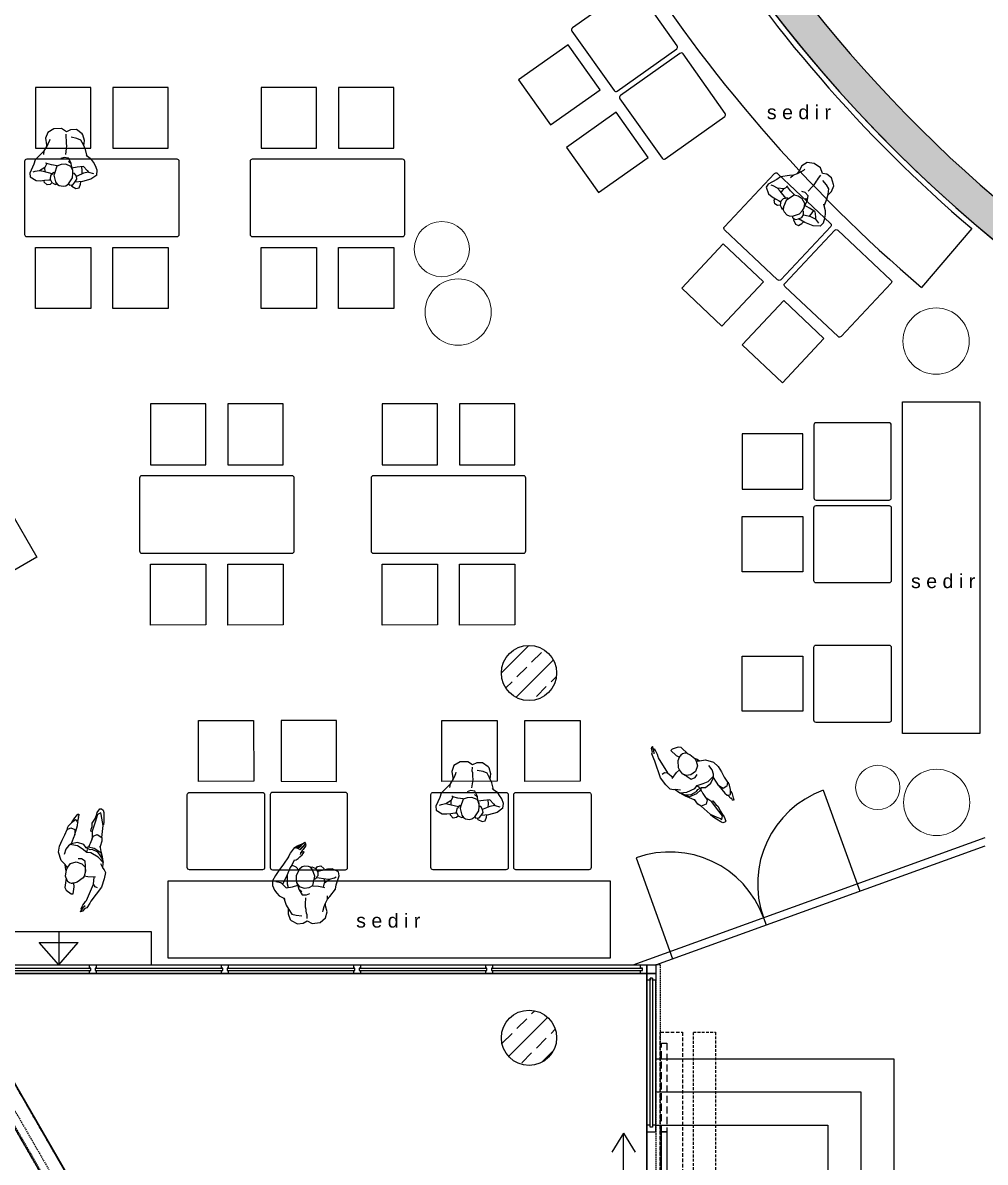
# Model space of a CAD drawing. Header units: centimetres. Extents: x -4936 to 1070, y -18359 to -13352.
# Drawn here: x -1694 to -823, y -16015 to -14984 of the extents above; entities that cross this region are included whole.
import ezdxf

# ---------------------------------------------------------------- set-up
doc = ezdxf.new("R2010")
doc.units = ezdxf.units.CM
doc.header["$MEASUREMENT"] = 0
doc.linetypes.add('DASHED', pattern=[19.05, 12.7, -6.35])
doc.linetypes.add('DASHED2', pattern=[9.525, 6.35, -3.175])
doc.layers.add('_BK_PEYZAJ_AVM', color=7, linetype='Continuous', lineweight=5, true_color=0x1d5e12)
for name, color, linetype in [('a_door_d', 1, 'DASHED2'), ('a_glazing', 150, 'Continuous'), ('a_hatch_p8', 8, 'Continuous'), ('a_p1', 1, 'Continuous'), ('a_p1_d', 1, 'DASHED2'), ('a_p2', 2, 'Continuous'), ('a_p3_d', 3, 'DASHED2'), ('a_p4', 4, 'Continuous'), ('a_p5', 5, 'Continuous'), ('a_p8', 8, 'Continuous'), ('a_p8_d', 8, 'DASHED2'), ('m_equipment', 1, 'DASHED2'), ('str_SNL_hatch', 1, 'Continuous'), ('str_SNL_wall_sheer', 5, 'Continuous'), ('TEFRIS', 12, 'Continuous')]:
    doc.layers.add(name, color=color, linetype=linetype)
doc.layers.add('yazı', color=30, linetype='Continuous', lineweight=9)
doc.styles.add('25', font='Arial.ttf', dxfattribs={"height": 25})

# ---------------------------------------------------------------- blocks, each defined once
blk = doc.blocks.new('A$C02EF1839')
for points in [[(6, 3), (6, 0), (0, 0), (0, 3), (1, 3), (1, 5), (0, 5), (0, 8), (6, 8), (6, 5)], [(6, 5), (5, 5), (5, 3), (6, 3)]]:
    blk.add_lwpolyline(points)
blk = doc.blocks.new('A$C2B115F83')
blk.add_lwpolyline([(0, 8), (0, 0), (6, 0), (6, 3), (4, 3), (4, 5), (6, 5), (6, 8)], close=True)
blk = doc.blocks.new('A$C1C56115A')
at = {"layer": 'a_door_d', "ltscale": 0.5}
blk.add_lwpolyline([(-7.5, 170), (12.5, 170), (12.5, -170), (-7.5, -170)], close=True, dxfattribs=at)
at = {"layer": 'a_door_d'}
for points in [[(-6.5, 80), (-6.5, 160), (-1.5, 160), (-1.5, 80)], [(-6.5, -80), (-6.5, -160), (-1.5, -160), (-1.5, -80)]]:
    blk.add_lwpolyline(points, close=True, dxfattribs=at)
at = {"layer": 'a_glazing'}
for points in [[(-40.8, 78.8), (-51.3, 61.5)], [(-40.8, 5.4), (-40.8, 78.8)], [(-40.8, 78.8), (-30.2, 61.5)], [(-40.8, -5.4), (-40.8, -78.8)], [(-40.8, -78.8), (-51.3, -61.5)], [(-40.8, -78.8), (-30.2, -61.5)]]:
    blk.add_lwpolyline(points, dxfattribs=at)
at = {"layer": 'a_p2'}
for points in [[(-6.5, 0), (-6.5, 80), (-1.5, 80), (-1.5, 0)], [(-6.5, 0), (-6.5, -80), (-1.5, -80), (-1.5, 0)]]:
    blk.add_lwpolyline(points, close=True, dxfattribs=at)
blk = doc.blocks.new('A$C47794B28')
at = {"layer": 'str_SNL_hatch'}
h = blk.add_hatch(dxfattribs=at)
h.set_pattern_fill('ANSI33', color=256, scale=100, style=0)
h.set_pattern_definition([(45, (-1153.641, -4045.18), (-17.67767, 17.67767), []), (45, (-1135.964, -4045.18), (-17.67767, 17.67767), [12.5, -6.25])])
edge = h.paths.add_edge_path()
edge.add_arc((0, 0), 25, 0, 360)
at = {"layer": 'str_SNL_wall_sheer'}
blk.add_circle((0, 0), 25, dxfattribs=at)
blk = doc.blocks.new('ADSAFDF')
for p, q in [((21211, -21275.7), (21215.5, -21274.9)), ((21215.5, -21274.9), (21219.5, -21274.3)), ((21222.7, -21274.6), (21216.4, -21276.6)), ((21219.5, -21274.3), (21222.2, -21274.4)), ((21233.7, -21274.4), (21222.7, -21274.6)), ((21231.7, -21278.8), (21233.7, -21274.4)), ((21233.7, -21274.4), (21237.1, -21273.8)), ((21233.7, -21274.4), (21233.7, -21274.4)), ((21237.1, -21273.8), (21242.1, -21274.7)), ((21242.6, -21274.4), (21241.7, -21275.1)), ((21244.8, -21273.7), (21242.6, -21274.4)), ((21244.3, -21279.8), (21247.3, -21273.4)), ((21250.7, -21271.4), (21244.8, -21273.7)), ((21247.3, -21273.4), (21256.1, -21270.2)), ((21249.6, -21273.9), (21247.4, -21276)), ((21251.9, -21275.1), (21248.7, -21282.2)), ((21251.9, -21271.8), (21249.6, -21273.9)), ((21256.1, -21270.2), (21250.7, -21271.4)), ((21256.1, -21270.2), (21251.9, -21271.8)), ((21256.1, -21270.2), (21251.9, -21275.1)), ((21261.2, -21269.8), (21256.1, -21270.2)), ((21256.1, -21270.2), (21256.1, -21270.2)), ((21257.3, -21272.4), (21261, -21269.8)), ((21261, -21269.8), (21262.3, -21268.4)), ((21262.3, -21268.4), (21264.7, -21266.8)), ((21264.7, -21266.8), (21270.4, -21267.2)), ((21270.1, -21275.2), (21270.7, -21282)), ((21270.4, -21267.2), (21278.3, -21268.6)), ((21278.8, -21274.4), (21276.6, -21276.2)), ((21278.3, -21268.6), (21292.1, -21276.4)), ((21279.4, -21272), (21278.8, -21274.4)), ((21208.1, -21279.5), (21208.2, -21278.1)), ((21211.9, -21281.4), (21208.1, -21279.5)), ((21208.2, -21278.1), (21209.1, -21276.5)), ((21209.1, -21276.5), (21211, -21275.7)), ((21213.2, -21277.8), (21211.6, -21278.1)), ((21211.6, -21278.1), (21213.6, -21281)), ((21214.4, -21281.8), (21211.9, -21281.4)), ((21216.4, -21276.6), (21213.2, -21277.8)), ((21213.6, -21281), (21220.8, -21282.2)), ((21218.2, -21282.7), (21214.4, -21281.8)), ((21222.1, -21284.7), (21218.2, -21282.7)), ((21220.8, -21282.2), (21229.2, -21283.9)), ((21225, -21284.4), (21222.1, -21284.7)), ((21227.4, -21284.8), (21225, -21284.4)), ((21229.3, -21285.1), (21227.4, -21284.8)), ((21229.2, -21283.9), (21233.4, -21283.2)), ((21229.5, -21283.9), (21229.3, -21285.1)), ((21233.5, -21282.2), (21231.7, -21278.8)), ((21233.4, -21283.2), (21237, -21283.1)), ((21237, -21283.1), (21233.5, -21282.2)), ((21240.2, -21283.8), (21237, -21283.1)), ((21242, -21284.6), (21240.2, -21283.8)), ((21242, -21284.6), (21243.7, -21285.1)), ((21243.7, -21285.1), (21244.3, -21279.8)), ((21243.7, -21285.1), (21244.9, -21287.2)), ((21246.1, -21283.3), (21244.9, -21287.2)), ((21247.4, -21276), (21245.7, -21281.4)), ((21245.7, -21281.4), (21246.1, -21283.3)), ((21248.7, -21282.2), (21248.9, -21285.9)), ((21261.1, -21285.6), (21256.9, -21286.3)), ((21259.6, -21289), (21262.4, -21285.6)), ((21265.9, -21284.8), (21261.1, -21285.6)), ((21262.4, -21285.6), (21265.9, -21284.8)), ((21265.9, -21284.8), (21270.4, -21285.6)), ((21276.6, -21276.2), (21270.1, -21276.5)), ((21270.7, -21282), (21270.4, -21285.6)), ((21270.4, -21285.6), (21272.2, -21286.3)), ((21270.4, -21285.6), (21272.2, -21286.3)), ((21292, -21280.4), (21276.6, -21276.2)), ((21293.1, -21281.2), (21292, -21280.4)), ((21292.1, -21276.4), (21294.1, -21277.1)), ((21294.9, -21282.3), (21293.1, -21281.2)), ((21294.1, -21277.1), (21298.6, -21279.4)), ((21296.8, -21283.2), (21294.9, -21282.3)), ((21298.5, -21283.7), (21296.8, -21283.2)), ((21297, -21280.9), (21299.5, -21283)), ((21300, -21284.3), (21298.5, -21283.7)), ((21298.6, -21279.4), (21299.3, -21280.9)), ((21301, -21283.4), (21298.9, -21282.7)), ((21299.3, -21280.9), (21302, -21282.6)), ((21299.5, -21283), (21300.9, -21283.8)), ((21300.9, -21283.8), (21300, -21284.3)), ((21302.6, -21284.8), (21301, -21283.4)), ((21302, -21282.6), (21303, -21284.4)), ((21303, -21284.4), (21302.6, -21284.8)), ((21242.3, -21289.6), (21241.2, -21295.6)), ((21241.2, -21295.6), (21243, -21301.1)), ((21244.9, -21287.2), (21242.3, -21289.6)), ((21244.1, -21295), (21243.9, -21300.2)), ((21246.3, -21290.7), (21244.1, -21295)), ((21248.9, -21285.9), (21246.2, -21285.8)), ((21248.9, -21285.9), (21246.3, -21290.7)), ((21256.9, -21286.3), (21255.3, -21290)), ((21255.3, -21290), (21255.7, -21293.1)), ((21258.6, -21294.3), (21259.6, -21289)), ((21260.7, -21299.2), (21258.6, -21294.3)), ((21272.2, -21286.3), (21276.9, -21291.1)), ((21276.9, -21291.1), (21278.2, -21294)), ((21281.3, -21293.2), (21278.2, -21294)), ((21278.2, -21294), (21278.2, -21295)), ((21278.3, -21296.2), (21278.2, -21295)), ((21287.8, -21293.1), (21281.3, -21293.2)), ((21285.2, -21299.8), (21287.8, -21295)), ((21287.8, -21295), (21287.8, -21293.1)), ((21215.7, -21297.9), (21216.4, -21297.7)), ((21215.8, -21298.6), (21215.7, -21297.9)), ((21217.4, -21299.6), (21215.8, -21298.6)), ((21216.4, -21297.7), (21218.3, -21298.1)), ((21219.3, -21300.9), (21217.4, -21299.6)), ((21218.3, -21298.1), (21218.7, -21297.6)), ((21218.7, -21297.6), (21222.1, -21298)), ((21220.4, -21301.5), (21219.3, -21300.9)), ((21223.3, -21302.8), (21220.4, -21301.5)), ((21221.9, -21298.8), (21221.2, -21300)), ((21221.2, -21300), (21224.3, -21303.3)), ((21223, -21297.6), (21221.9, -21298.8)), ((21222.1, -21298), (21223, -21297.6)), ((21225.8, -21297.5), (21223, -21297.6)), ((21224.3, -21303.3), (21227.6, -21305.8)), ((21234.4, -21298.8), (21225.8, -21297.5)), ((21227.6, -21305.8), (21229.7, -21306.6)), ((21228.9, -21303.4), (21229.7, -21299.6)), ((21230.7, -21306.5), (21228.9, -21303.4)), ((21229.7, -21299.6), (21234.4, -21298.8)), ((21234.4, -21298.8), (21238.1, -21299.8)), ((21238.1, -21299.8), (21243, -21301.1)), ((21243, -21301.1), (21245.1, -21303.3)), ((21243.9, -21300.2), (21243.7, -21301.5)), ((21245.1, -21303.3), (21248.5, -21305.2)), ((21248.5, -21305.2), (21253.4, -21306.1)), ((21262.4, -21303.8), (21259.2, -21308)), ((21264.5, -21301.3), (21260.7, -21299.2)), ((21265, -21301.5), (21262.4, -21303.8)), ((21265, -21303.4), (21262.4, -21303.8)), ((21267, -21302.2), (21264.5, -21301.3)), ((21267.8, -21302.2), (21265, -21303.4)), ((21272.7, -21302.1), (21267, -21302.2)), ((21274.5, -21301.4), (21272.7, -21302.1)), ((21274.5, -21301.4), (21275.4, -21301.1)), ((21274.5, -21301.4), (21282.9, -21301.4)), ((21275.4, -21301.1), (21276.9, -21299.7)), ((21276.9, -21299.7), (21278, -21297.9)), ((21278, -21297.9), (21278.3, -21296.2)), ((21282.9, -21301.4), (21285.2, -21299.8)), ((21229.7, -21306.6), (21230.7, -21306.5)), ((21235.9, -21307.9), (21230.7, -21306.5)), ((21241, -21309.7), (21235.9, -21307.9)), ((21246.5, -21311.4), (21241, -21309.7)), ((21252.1, -21311.3), (21246.5, -21311.4)), ((21259.2, -21308), (21252.1, -21311.3))]:
    blk.add_line(p, q)
blk = doc.blocks.new('insanplanoturan2')
for p, q in [((-4.3, 28), (-8.1, 30.2)), ((-1.5, 25.7), (-5.3, 20.4)), ((-3.6, 26.9), (-4.3, 28)), ((1.1, 27.4), (-1.5, 25.7)), ((3.3, 27.8), (1.1, 27.4)), ((7, 27.1), (3.3, 27.8)), ((8.6, 26), (7, 27.1)), ((10.1, 23.6), (8.6, 26)), ((10.2, 25.9), (9.3, 25.7)), ((9.3, 25.7), (9.6, 24.5)), ((11.4, 17.6), (10.1, 23.6)), ((11.6, 25.2), (10.2, 25.9)), ((13.4, 24.1), (11.6, 25.2)), ((13.2, 24.2), (15, 25.8)), ((15, 20.9), (13.4, 24.1)), ((14.5, 17.8), (15, 20.9)), ((16.3, 21.5), (14.7, 21.5)), ((15, 25.8), (17.9, 26.1)), ((15, 20.9), (15, 20.9)), ((20.1, 21.8), (16.3, 21.5)), ((17.9, 26.1), (20.4, 23.5)), ((23.7, 22.2), (20.1, 21.8)), ((20.4, 23.5), (20.2, 21.8)), ((27.8, 21.9), (23.7, 22.2)), ((33.1, 18.4), (27.8, 21.9)), ((-27.3, 18.7), (-27.9, 14.4)), ((-27.9, 14.4), (-26.5, 10.2)), ((-27.3, 18.7), (-27.3, 18.7)), ((-20, 15.9), (-24.5, 17.3)), ((-18.8, 14.3), (-20, 15.9)), ((-15.7, 10.7), (-18.8, 14.3)), ((-15.7, 10.7), (-9.9, 11)), ((-14, 17.3), (-14.4, 14.2)), ((-14.4, 14.2), (-14.1, 10.9)), ((-9.9, 11), (-5.1, 11.6)), ((-5.3, 20.4), (-5.8, 16.4)), ((-5.8, 16.4), (-5.8, 13.5)), ((-5.8, 14.5), (-5.5, 12.7)), ((-5.8, 13.5), (-4.1, 10.1)), ((-5.5, 12.7), (-4.9, 10.3)), ((8.4, 9.4), (11, 16.1)), ((11.4, 15), (10.6, 15.2)), ((11, 16.1), (11.4, 17.6)), ((11.4, 15), (12.6, 15.8)), ((12.6, 15.8), (13, 16.7)), ((12.9, 16.1), (20.7, 13.9)), ((13, 16.7), (14.5, 17.8)), ((19.3, 14.3), (19.3, 10.2)), ((19.3, 10.2), (24.2, 13.1)), ((20.7, 13.9), (24.2, 13.1)), ((24.2, 13.1), (28.6, 13.7)), ((28.6, 13.7), (30.4, 14.2)), ((29.4, 7), (33.3, 14.9)), ((33.3, 14.9), (33.1, 18.4)), ((-26.5, 10.2), (-24.7, 7)), ((-24.7, 7), (-23.1, 4.5)), ((-23.1, 4.5), (-19.4, 1.7)), ((-19.4, 1.7), (-18.3, 0.6)), ((-19.3, 1.6), (-18, -4.7)), ((-4.9, 10.3), (-4.5, 7.8)), ((-4.5, 7.8), (-2.1, 5.5)), ((-4.5, 7.8), (-4.5, 7.3)), ((-4.5, 7.3), (-2.4, 2.5)), ((-4.1, 10.1), (0.4, 8)), ((-2.4, 2.5), (1.6, 1.8)), ((0.4, 8), (4.7, 8.1)), ((1.6, 1.8), (4.6, 2.7)), ((4.7, 8.1), (8.4, 9.4)), ((8.3, 9.1), (13.3, 8.1)), ((13.3, 8.1), (17.6, 6.8)), ((17.6, 6.8), (19.3, 10.2)), ((17.6, 6.8), (18.6, 6.3)), ((22, -2.6), (28, 3.2)), ((28, 3.2), (29.4, 7)), ((-18, -4.7), (-16.2, -9.1)), ((-16.6, -8.2), (-17.3, -12.8)), ((-16.2, -9.1), (-14, -13.4)), ((-0.8, -6.1), (-1.2, -8.6)), ((-1.2, -8.6), (-1, -10.8)), ((0.1, -0.8), (-0.8, -6.1)), ((16.8, -8.8), (15.6, -11.1)), ((19.5, -4.9), (16.8, -8.8)), ((17.2, -10.3), (17.5, -7.8)), ((20, -1.6), (19.5, -4.9)), ((19.5, -4.9), (22, -2.6)), ((-17.3, -12.8), (-16.1, -18.2)), ((-16.1, -18.2), (-15.3, -19.1)), ((-15.3, -19.1), (-10.3, -23)), ((-14, -13.4), (-10.4, -15.1)), ((-10.4, -15.1), (-5.2, -16.3)), ((-1, -10.8), (-1, -12.7)), ((-1, -12.7), (-1, -14.1)), ((-1, -14.1), (-0.7, -15.8)), ((-0.7, -15.8), (-1, -19.2)), ((14.2, -14.2), (13.8, -15.3)), ((15.6, -11.1), (14.2, -14.2)), ((15.7, -21.3), (17.9, -16.1)), ((17.9, -16.1), (17.2, -10.3)), ((-10.3, -23), (-5, -23.1)), ((-5, -23.1), (-1.2, -21.4)), ((-1.2, -21.4), (3.1, -24.4)), ((3.1, -24.4), (10.1, -24.5)), ((10.1, -24.5), (15.7, -21.3))]:
    blk.add_line(p, q)
for points in [[(-27.3, 18.7), (-21.8, 22.3), (-14.1, 24.1), (-7.3, 24.6)], [(-8.1, 30.2), (-10.9, 29.7), (-12.2, 26.3), (-12.6, 24.2)], [(-1.5, 25.7), (-2.5, 27), (-5.4, 26.7), (-7.3, 24.6), (-9.2, 21.9), (-8.9, 19.2), (-7.3, 16.5), (-5.8, 16.4)], [(-20, 15.9), (-15.5, 16.7), (-9.5, 19.1), (-8.9, 19.2)]]:
    blk.add_lwpolyline(points)
blk = doc.blocks.new('xccxc')
at = {"rotation": 180}
blk.add_blockref('insanplanoturan2', (220488.9, -31825.1), dxfattribs=at)
blk = doc.blocks.new('dada')
for p, q in [((219973.4, -31806.9), (219967.8, -31810.1)), ((219980.5, -31807), (219973.4, -31806.9)), ((219984.7, -31810), (219980.5, -31807)), ((219988.6, -31808.2), (219984.7, -31810)), ((219993.9, -31808.4), (219988.6, -31808.2)), ((219998.9, -31812.3), (219993.9, -31808.4)), ((219967.8, -31810.1), (219965.6, -31815.3)), ((219965.6, -31815.3), (219966.3, -31821)), ((219966.7, -31822.6), (219967.9, -31820.3)), ((219967.9, -31820.3), (219969.4, -31817.1)), ((219969.4, -31817.1), (219969.8, -31816.1)), ((219984.3, -31815.6), (219984.6, -31812.1)), ((219984.6, -31817.3), (219984.3, -31815.6)), ((219984.6, -31818.7), (219984.6, -31817.3)), ((219984.6, -31820.5), (219984.6, -31818.7)), ((219994, -31816.3), (219988.8, -31815.1)), ((219997.6, -31817.9), (219994, -31816.3)), ((219999.7, -31822.2), (219997.6, -31817.9)), ((219999.7, -31813.2), (219998.9, -31812.3)), ((220000.9, -31818.5), (219999.7, -31813.2)), ((220000.2, -31823.1), (220000.9, -31818.5)), ((219961.5, -31828.8), (219955.5, -31834.6)), ((219964.1, -31826.5), (219961.5, -31828.8)), ((219963.6, -31829.8), (219964.1, -31826.5)), ((219964.1, -31826.5), (219966.7, -31822.6)), ((219966.3, -31821), (219966.1, -31823.5)), ((219983.4, -31830.6), (219984.4, -31825.3)), ((219984.4, -31825.3), (219984.7, -31822.8)), ((219984.7, -31822.8), (219984.6, -31820.5)), ((220001.6, -31826.6), (219999.7, -31822.2)), ((220002.8, -31833), (220001.6, -31826.6)), ((219954.2, -31838.4), (219950.3, -31846.2)), ((219955.5, -31834.6), (219954.2, -31838.4)), ((219965.9, -31838.1), (219964.3, -31841.6)), ((219965.9, -31838.1), (219965, -31837.7)), ((219970.3, -31839.5), (219965.9, -31838.1)), ((219975.3, -31840.4), (219970.3, -31839.5)), ((219975.1, -31840.7), (219972.6, -31847.5)), ((219978.8, -31839.4), (219975.1, -31840.7)), ((219983.2, -31839.4), (219978.8, -31839.4)), ((219982, -31833.1), (219978.9, -31834)), ((219985.9, -31833.9), (219982, -31833.1)), ((219987.6, -31841.5), (219983.2, -31839.4)), ((219988.1, -31839.2), (219985.7, -31836.9)), ((219988, -31838.6), (219985.9, -31833.9)), ((219988.1, -31839.2), (219988, -31838.6)), ((219988.5, -31841.6), (219988.1, -31839.2)), ((220002.9, -31833.1), (220001.9, -31831.9)), ((220006.7, -31835.8), (220002.9, -31833.1)), ((220008.3, -31838.4), (220006.7, -31835.8)), ((220010.1, -31841.6), (220008.3, -31838.4)), ((219950.3, -31846.2), (219950.4, -31849.8)), ((219950.4, -31849.8), (219955.8, -31853.3)), ((219954.9, -31845.1), (219953.1, -31845.6)), ((219959.4, -31844.5), (219954.9, -31845.1)), ((219964.3, -31841.6), (219959.4, -31844.5)), ((219962.8, -31845.2), (219959.4, -31844.5)), ((219970.6, -31847.5), (219962.8, -31845.2)), ((219964.2, -31845.6), (219964.3, -31841.6)), ((219969.1, -31849.2), (219968.6, -31852.2)), ((219970.6, -31848), (219969.1, -31849.2)), ((219971, -31847.2), (219970.6, -31848)), ((219972.2, -31846.3), (219971, -31847.2)), ((219972.2, -31846.3), (219972.9, -31846.5)), ((219972.6, -31847.5), (219972.2, -31849)), ((219972.2, -31849), (219973.4, -31855)), ((219989.4, -31844.9), (219987.6, -31841.5)), ((219989.1, -31844.1), (219988.5, -31841.6)), ((219993.5, -31842.3), (219988.6, -31843)), ((219988.9, -31851.8), (219989.4, -31847.8)), ((219989.4, -31845.9), (219989.1, -31844.1)), ((219989.4, -31847.8), (219989.4, -31844.9)), ((219999.3, -31842.1), (219993.5, -31842.3)), ((219997, -31853.7), (219997.9, -31845.6)), ((219997, -31853.7), (220000, -31849)), ((219997.9, -31845.6), (219997.6, -31842.2)), ((219999.3, -31842.1), (220002.3, -31845.7)), ((220000, -31849), (220002.3, -31845.7)), ((220002.3, -31845.7), (220003.5, -31847.3)), ((220003.5, -31847.3), (220008, -31848.7)), ((220007.4, -31854.5), (220010.8, -31850.1)), ((220011.5, -31845.8), (220010.1, -31841.6)), ((220010.8, -31850.1), (220011.5, -31845.8)), ((220010.8, -31850.1), (220010.8, -31850.1)), ((219955.8, -31853.3), (219959.9, -31853.5)), ((219959.9, -31853.5), (219963.5, -31853.2)), ((219963.2, -31854.8), (219963.4, -31853.2)), ((219965.6, -31857.5), (219963.2, -31854.8)), ((219963.5, -31853.2), (219967.3, -31852.8)), ((219968.5, -31857.1), (219965.6, -31857.5)), ((219967.3, -31852.8), (219968.8, -31852.9)), ((219970.3, -31855.5), (219968.5, -31857.1)), ((219968.6, -31852.2), (219970.2, -31855.4)), ((219968.6, -31852.2), (219968.6, -31852.2)), ((219970.2, -31855.4), (219972, -31856.6)), ((219972, -31856.6), (219973.4, -31857.2)), ((219973.4, -31855), (219974.9, -31857.4)), ((219973.4, -31857.2), (219974.3, -31857.1)), ((219974.3, -31857.1), (219974, -31855.9)), ((219974.9, -31857.4), (219976.6, -31858.5)), ((219976.6, -31858.5), (219980.3, -31859.2)), ((219980.3, -31859.2), (219982.4, -31858.8)), ((219982.4, -31858.8), (219985.1, -31857.1)), ((219985.1, -31857.1), (219988.9, -31851.8)), ((219985.8, -31856.2), (219987.9, -31859.4)), ((219987.9, -31859.4), (219991.6, -31861.6)), ((219991.6, -31861.6), (219993.2, -31859.7)), ((219993.2, -31859.7), (219997, -31853.7)), ((219998.7, -31863.7), (220003.7, -31858.5)), ((220003.7, -31858.5), (220007.4, -31854.5)), ((219980.1, -31870.4), (219978.8, -31871.8)), ((219978.8, -31871.8), (219978.9, -31872.1)), ((219979.2, -31872.2), (219981.2, -31871.8)), ((219981, -31869.8), (219980.1, -31870.4)), ((219983.2, -31868.1), (219981, -31869.8)), ((219981.2, -31871.8), (219982.2, -31871.3)), ((219981.5, -31872.2), (219982.2, -31871.3)), ((219982.2, -31871.3), (219982.7, -31870.2)), ((219984.9, -31866.8), (219983.2, -31868.1)), ((219986.8, -31865.9), (219984.9, -31866.8)), ((219988.6, -31865.9), (219986.8, -31865.9)), ((219988.6, -31865.9), (219991.6, -31861.6)), ((219993.3, -31869.5), (219991.2, -31872.7)), ((219993.3, -31869.5), (219998.7, -31863.7)), ((219976.3, -31878.1), (219976.7, -31876.9)), ((219976.4, -31878.4), (219976.3, -31878.1)), ((219976.8, -31878.5), (219976.4, -31878.4)), ((219976.5, -31879.8), (219978.1, -31877.9)), ((219976.6, -31880.4), (219976.5, -31879.8)), ((219976.9, -31880.6), (219976.6, -31880.4)), ((219976.7, -31876.9), (219977.5, -31876.1)), ((219977.9, -31877.8), (219976.8, -31878.5)), ((219979.2, -31879.3), (219976.9, -31880.6)), ((219977.5, -31876.1), (219978.5, -31875)), ((219978.7, -31877), (219977.9, -31877.8)), ((219978.1, -31877.9), (219979, -31877.2)), ((219978.5, -31875), (219979.2, -31874.4)), ((219980.1, -31875.8), (219978.7, -31877)), ((219978.9, -31872.1), (219979.2, -31872.2)), ((219979, -31877.2), (219980.3, -31876.2)), ((219979.2, -31874.4), (219980.3, -31873.4)), ((219981, -31877.7), (219979.2, -31879.3)), ((219981.2, -31878.6), (219979.2, -31879.3)), ((219979.4, -31879.5), (219979.2, -31879.3)), ((219981, -31879.2), (219979.4, -31879.5)), ((219982.1, -31874.4), (219980.1, -31875.8)), ((219980.3, -31873.4), (219981.5, -31872.2)), ((219980.3, -31876.2), (219981.3, -31875.3)), ((219982.2, -31876.8), (219981, -31877.7)), ((219984.3, -31878.3), (219981, -31879.2)), ((219983.5, -31877.4), (219981.2, -31878.6)), ((219981.3, -31875.3), (219982.2, -31874.6)), ((219982.2, -31874.6), (219982.1, -31874.4)), ((219982.2, -31874.6), (219983.9, -31875.9)), ((219982.2, -31876.8), (219983.9, -31875.9)), ((219985.2, -31876.8), (219983.5, -31877.4)), ((219983.9, -31875.9), (219986.7, -31877.1)), ((219986.7, -31877.1), (219984.3, -31878.3)), ((219986, -31876.8), (219985.2, -31876.8)), ((219987.9, -31875.9), (219986.7, -31877.1)), ((219991.2, -31872.7), (219987.9, -31875.9))]:
    blk.add_line(p, q)
blk = doc.blocks.new('sadffads')
at = {"layer": 'TEFRIS'}
for p, q in [((-1632.5, -15109.2), (-1632.5, -15175.2)), ((-1564.5, -15107.2), (-1630.5, -15107.2)), ((-1494.5, -15107.2), (-1572.3, -15107.2)), ((-1492.5, -15175.2), (-1492.5, -15109.2)), ((-1630.5, -15177.2), (-1494.5, -15177.2)), ((-1630.5, -15177.2), (-1564.5, -15177.2))]:
    blk.add_line(p, q, dxfattribs=at)
for centre, start, end in [((-1630.5, -15109.2), 90, 180), ((-1494.5, -15109.2), 360, 90), ((-1630.5, -15175.2), 180, 270), ((-1494.5, -15175.2), 270, 360)]:
    blk.add_arc(centre, 2, start, end, dxfattribs=at)

msp = doc.modelspace()

# ---------------------------------------------------------------- hatches: boundary and pattern name
at = {"ltscale": 0.5}
h = msp.add_hatch(dxfattribs=at)
h.set_pattern_fill('ANSI31', color=251, scale=30)
h.paths.add_polyline_path([(-2516.84, -14316.52), (-2256.88, -14312.03), (-2257.24, -14291.04), (-2550.17, -14296.1), (-2558.48, -13815.92, -0.1308454), (-1280.99, -14177.08, -0.4909207), (-1280.92, -14177.05, -0.0066841), (-1280.06, -14142.81, 0.1322384), (-2589, -13785.63), (-2568.3, -14981.86), (-2121.16, -15240.02), (-2106.16, -15214.04), (-2250.03, -15130.97), (-2182.5, -15014), (-2009.29, -15114), (-2009.28, -15113.98), (-1998.29, -15094.94), (-2189.68, -14984.44), (-2260.21, -14985.66), (-2505.17, -14989.89, -0.0000105), (-2509.24, -14755.46), (-2249.28, -14750.97), (-2249.65, -14729.97), (-2509.61, -14734.46, -0.0000188)])
at = {"layer": 'str_SNL_hatch'}
h = msp.add_hatch(dxfattribs=at)
h.set_pattern_fill('ANSI33', color=256, scale=100, style=0)
h.set_pattern_definition([(45, (-1315, -15506.79), (-17.67767, 17.67767), []), (45, (-1297.322, -15506.79), (-17.67767, 17.67767), [12.5, -6.25])])
h.paths.add_polyline_path([(-1112.83, -14763.3), (-1139.51, -14777, 0.1734697), (-509.82, -15366.97), (-470.49, -15366.97), (-470.49, -15383.26, 0.1911663), (474.51, -15381.66), (474.51, -15366.97), (509.82, -15366.97, 0.1015479), (931.44, -15071.21), (909.63, -15050.61, -0.5175889)])

# ---------------------------------------------------------------- linework, layer by layer
at = {"ltscale": 0.5}
for p, q in [((-1744.83, -15805.97), (-1577.51, -15805.97)), ((-1661.17, -15805.97), (-1661.17, -15835.97)), ((-1577.51, -15805.97), (-1577.51, -15835.97)), ((-1661.17, -15835.97), (-1678.69, -15815.82)), ((-1678.69, -15815.82), (-1643.66, -15815.82)), ((-1661.17, -15835.97), (-1643.66, -15815.82))]:
    msp.add_line(p, q, dxfattribs=at)
at = {"layer": '_BK_PEYZAJ_AVM', "ltscale": 0.5}
for centre, radius in [((-1314.4, -15188.51), 25), ((-1299.61, -15245.43), 30), ((-867.08, -15271.75), 30), ((-919.87, -15675.51), 20), ((-866.55, -15689.04), 30)]:
    msp.add_circle(centre, radius, dxfattribs=at)
at = {"layer": 'a_hatch_p8'}
msp.add_lwpolyline([(-2186.98, -15202.02), (-2121.16, -15240.02), (-2111.37, -15256.97), (-2120.61, -15256.97), (-1094.68, -17033.93), (-1093.82, -17033.43), (-1094.32, -17032.56), (-1092.48, -17031.5), (-1095.17, -17021.51), (-1093.25, -17020.4), (-1092, -17022.57), (-1081.61, -17016.57), (-1128.72, -16934.97), (-974.57, -16934.97), (-901.42, -17061.67), (-979.68, -17293.11), (-2186.98, -15202.02)], close=True, dxfattribs=at)
msp.add_lwpolyline([(-1749.18, -15843.97), (-1756.11, -15847.97), (-1128.72, -16934.64), (-1128.72, -15843.97), (-1749.18, -15843.97)], dxfattribs=at)
at = {"layer": 'a_p1'}
for p, q in [((-1743.18, -15835.97), (-1127.6, -15835.97)), ((-1128.72, -16934.97), (-1756.3, -15847.97)), ((-1749.18, -15843.97), (-1121.6, -15843.97)), ((-1128.72, -15843.97), (-1128.72, -16934.97))]:
    msp.add_line(p, q, dxfattribs=at)
for points in [[(-1128.72, -15849.97), (-1128.72, -15980.97)], [(-1120.72, -15980.97), (-1120.72, -15849.97)]]:
    msp.add_lwpolyline(points, dxfattribs=at)
at = {"layer": 'a_p1', "ltscale": 0.5}
for points in [[(-1120.72, -15920.97), (-905.17, -15920.97), (-905.17, -16632.97)], [(-1120.72, -15950.97), (-935.17, -15950.97), (-935.17, -16632.97)], [(-1120.72, -15980.97), (-965.17, -15980.97), (-965.17, -16918.95)]]:
    msp.add_lwpolyline(points, dxfattribs=at)
at = {"layer": 'a_p1_d', "ltscale": 0.5}
msp.add_lwpolyline([(-1120.72, -15881.12), (-1120.72, -15965.97)], dxfattribs=at)
at = {"layer": 'a_p1_d', "ltscale": 0.1}
msp.add_lwpolyline([(-1755.76, -15886.9), (-1093.92, -17033.26), (-1094.78, -17033.76), (-1756.63, -15887.4)], close=True, dxfattribs=at)
at = {"layer": 'a_p2'}
for p, q in [((-1745.18, -15838.97), (-1632.21, -15838.97)), ((-1745.18, -15840.97), (-1632.21, -15840.97)), ((-1628.21, -15838.97), (-1512.67, -15838.97)), ((-1628.21, -15840.97), (-1512.67, -15840.97)), ((-1508.67, -15838.97), (-1393.12, -15838.97)), ((-1508.67, -15840.97), (-1393.12, -15840.97)), ((-1389.12, -15838.97), (-1273.57, -15838.97)), ((-1389.12, -15840.97), (-1273.57, -15840.97)), ((-1269.57, -15838.97), (-1132.72, -15838.97)), ((-1269.57, -15840.97), (-1132.72, -15840.97))]:
    msp.add_line(p, q, dxfattribs=at)
msp.add_lwpolyline([(-1120.72, -15843.97), (-1128.72, -15843.97), (-1128.72, -15835.97), (-1120.72, -15835.97)], close=True, dxfattribs=at)
for points in [[(-1125.72, -15980.97), (-1125.72, -15847.97)], [(-1123.72, -15847.97), (-1123.72, -15980.97)]]:
    msp.add_lwpolyline(points, dxfattribs=at)
at = {"layer": 'a_p3_d', "ltscale": 0.2}
for points in [[(-1120.72, -15835.97), (-1120.72, -16926.97)], [(-1116.72, -15835.97), (-1120.72, -15835.97)], [(-1116.72, -15835.97), (-1116.72, -16926.97)]]:
    msp.add_lwpolyline(points, dxfattribs=at)
at = {"layer": 'a_p4'}
msp.add_arc((0, -14191.75), 1281, 179.34253, 322.79005, dxfattribs=at)
at = {"layer": 'a_p5', "ltscale": 2}
for radius in [1251, 1281]:
    msp.add_arc((0, -14191.79), radius, 207.18331, 316.64565, dxfattribs=at)
at = {"layer": 'a_p8'}
for radius, start, end in [(1070, 128.36797, 51.63203), (875, 106.51011, 73.48989)]:
    msp.add_arc((0, -14191.79), radius, start, end, dxfattribs=at)
at = {"layer": 'a_p8_d', "ltscale": 0.2}
msp.add_lwpolyline([(-1767.5, -15852.57), (-1092, -17022.57), (-1081.61, -17016.57), (-1757.11, -15846.57)], close=True, dxfattribs=at)
at = {"layer": 'm_equipment', "linetype": 'DASHED', "ltscale": 0.2}
for p, q in [((-1086.72, -16916.97), (-1086.72, -15896.97)), ((-1066.72, -15896.97), (-1066.72, -16916.97))]:
    msp.add_line(p, q, dxfattribs=at)
msp.add_lwpolyline([(-1086.72, -15896.97), (-1066.72, -15896.97)], dxfattribs=at)
at = {"layer": 'TEFRIS'}
for p, q in [((-834.81, -15169.95), (-880.25, -15223.2)), ((-897.6, -15426.74), (-897.6, -15326.74)), ((-969.17, -15678.09), (-936.21, -15769.32)), ((-1138.46, -15739.24), (-1105.51, -15830.48)), ((-938.59, -15762.74), (-936.21, -15769.32)), ((-1023.24, -15793.32), (-1020.86, -15799.9))]:
    msp.add_line(p, q, dxfattribs=at)
for points in [[(-1196.61, -14991.24), (-1158.42, -15045.07, 0.4142136), (-1155.63, -15045.54), (-1101.8, -15007.35, 0.4142136), (-1101.33, -15004.56), (-1139.52, -14950.73, 0.4142136), (-1142.31, -14950.26), (-1196.14, -14988.45, 0.4142136)], [(-1153.21, -15052.41), (-1115.03, -15106.24, 0.4142136), (-1112.24, -15106.71), (-1058.41, -15068.52, 0.4142136), (-1057.93, -15065.74), (-1096.12, -15011.91, 0.4142136), (-1098.91, -15011.43), (-1152.74, -15049.62, 0.4142136)], [(-1010.48, -15216.24), (-1058.57, -15171.04, -0.4142136), (-1058.66, -15168.21), (-1013.46, -15120.12, -0.4142136), (-1010.63, -15120.04), (-962.54, -15165.24, -0.4142136), (-962.45, -15168.07), (-1007.66, -15216.16, -0.4142136)], [(-955.84, -15267.61), (-1003.93, -15222.41, -0.4142136), (-1004.01, -15219.58), (-958.81, -15171.49, -0.4142136), (-955.98, -15171.4), (-907.89, -15216.61, -0.4142136), (-907.81, -15219.44), (-953.01, -15267.52, -0.4142136)], [(-977.6, -15347.52), (-977.6, -15413.52, 0.4142136), (-975.6, -15415.52), (-909.6, -15415.52, 0.4142136), (-907.6, -15413.52), (-907.6, -15347.52, 0.4142136), (-909.6, -15345.52), (-975.6, -15345.52, 0.4142136)], [(-977.6, -15488.52), (-977.6, -15422.52, -0.4142136), (-975.6, -15420.52), (-909.6, -15420.52, -0.4142136), (-907.6, -15422.52), (-907.6, -15488.52, -0.4142136), (-909.6, -15490.52), (-975.6, -15490.52, -0.4142136)], [(-977.6, -15614.68), (-977.6, -15548.68, -0.4142136), (-975.6, -15546.68), (-909.6, -15546.68, -0.4142136), (-907.6, -15548.68), (-907.6, -15614.68, -0.4142136), (-909.6, -15616.68), (-975.6, -15616.68, -0.4142136)], [(-1542.75, -15679.97), (-1476.75, -15679.97, -0.4142136), (-1474.75, -15681.97), (-1474.75, -15747.97, -0.4142136), (-1476.75, -15749.97), (-1542.75, -15749.97, -0.4142136), (-1544.75, -15747.97), (-1544.75, -15681.97, -0.4142136)], [(-1401.68, -15679.97), (-1467.68, -15679.97, 0.4142136), (-1469.68, -15681.97), (-1469.68, -15747.97, 0.4142136), (-1467.68, -15749.97), (-1401.68, -15749.97, 0.4142136), (-1399.68, -15747.97), (-1399.68, -15681.97, 0.4142136)], [(-1322.35, -15679.97), (-1256.35, -15679.97, -0.4142136), (-1254.35, -15681.97), (-1254.35, -15747.97, -0.4142136), (-1256.35, -15749.97), (-1322.35, -15749.97, -0.4142136), (-1324.35, -15747.97), (-1324.35, -15681.97, -0.4142136)], [(-1247.35, -15679.97), (-1181.35, -15679.97, -0.4142136), (-1179.35, -15681.97), (-1179.35, -15747.97, -0.4142136), (-1181.35, -15749.97), (-1247.35, -15749.97, -0.4142136), (-1249.35, -15747.97), (-1249.35, -15681.97, -0.4142136)]]:
    msp.add_lwpolyline(points, format="xyb", close=True, dxfattribs=at)
for points in [[(-1200.08, -15003.59), (-1244.95, -15035.38), (-1216.04, -15076.18), (-1171.17, -15044.38)], [(-1632.07, -15097.21), (-1632.04, -15042.21), (-1682.04, -15042.18), (-1682.07, -15097.18)], [(-1562.07, -15097.21), (-1562.04, -15042.21), (-1612.04, -15042.18), (-1612.07, -15097.18)], [(-1427.97, -15097.21), (-1427.94, -15042.21), (-1477.94, -15042.18), (-1477.97, -15097.18)], [(-1357.97, -15097.21), (-1357.94, -15042.21), (-1407.94, -15042.18), (-1407.97, -15097.18)], [(-1156.68, -15064.76), (-1201.56, -15096.56), (-1172.65, -15137.35), (-1127.77, -15105.55)], [(-1632.07, -15187.16), (-1632.04, -15242.16), (-1682.04, -15242.18), (-1682.07, -15187.18)], [(-1562.07, -15187.16), (-1562.04, -15242.16), (-1612.04, -15242.18), (-1612.07, -15187.18)], [(-1427.97, -15187.16), (-1427.94, -15242.16), (-1477.94, -15242.18), (-1477.97, -15187.18)], [(-1357.97, -15187.16), (-1357.94, -15242.16), (-1407.94, -15242.18), (-1407.97, -15187.18)], [(-1023.19, -15217.99), (-1060.84, -15258.08), (-1097.29, -15223.85), (-1059.64, -15183.76)], [(-968.54, -15269.36), (-1006.19, -15309.45), (-1042.64, -15275.22), (-1004.99, -15235.13)], [(-897.6, -15326.74), (-827.6, -15326.74), (-827.6, -15626.74), (-897.6, -15626.74)], [(-1527.98, -15383.6), (-1527.95, -15328.6), (-1577.95, -15328.58), (-1577.98, -15383.58)], [(-1457.98, -15383.6), (-1457.95, -15328.6), (-1507.95, -15328.58), (-1507.98, -15383.58)], [(-1318.43, -15383.6), (-1318.4, -15328.6), (-1368.4, -15328.58), (-1368.43, -15383.58)], [(-1248.43, -15383.6), (-1248.4, -15328.6), (-1298.4, -15328.58), (-1298.43, -15383.58)], [(-987.58, -15355.59), (-1042.58, -15355.56), (-1042.6, -15405.56), (-987.6, -15405.59)], [(-1753.68, -15451.31), (-1706.06, -15423.79), (-1681.04, -15467.07), (-1728.65, -15494.6)], [(-987.58, -15480.46), (-1042.58, -15480.49), (-1042.6, -15430.49), (-987.6, -15430.46)], [(-1527.98, -15473.55), (-1527.95, -15528.55), (-1577.95, -15528.58), (-1577.98, -15473.58)], [(-1457.98, -15473.55), (-1457.95, -15528.55), (-1507.95, -15528.58), (-1507.98, -15473.58)], [(-1318.43, -15473.55), (-1318.4, -15528.55), (-1368.4, -15528.58), (-1368.43, -15473.58)], [(-1248.43, -15473.55), (-1248.4, -15528.55), (-1298.4, -15528.58), (-1298.43, -15473.58)], [(-987.58, -15606.62), (-1042.58, -15606.65), (-1042.6, -15556.65), (-987.6, -15556.62)], [(-1534.69, -15670), (-1534.72, -15615), (-1484.72, -15614.97), (-1484.69, -15669.97)], [(-1409.75, -15670), (-1409.72, -15615), (-1459.72, -15614.97), (-1459.75, -15669.97)], [(-1314.29, -15670), (-1314.32, -15615), (-1264.32, -15614.97), (-1264.29, -15669.97)], [(-1239.29, -15670), (-1239.32, -15615), (-1189.32, -15614.97), (-1189.29, -15669.97)], [(-1562.02, -15759.97), (-1162.02, -15759.97), (-1162.02, -15829.97), (-1562.02, -15829.97)]]:
    msp.add_lwpolyline(points, close=True, dxfattribs=at)
for points in [[(-1141.33, -15835.97), (-822.6, -15720.85)], [(-1120.72, -15835.97), (-822.6, -15728.29)]]:
    msp.add_lwpolyline(points, dxfattribs=at)
for centre, radius, start, end in [((0, -14191.75), 1286, 212.27356, 229.52221), ((0, -14191.75), 1356, 212.27356, 229.52221), ((-938.59, -15762.74), 90, 109.86022, 199.86022), ((-1107.89, -15823.89), 90, 19.86022, 109.86022)]:
    msp.add_arc(centre, radius, start, end, dxfattribs=at)

# ---------------------------------------------------------------- block references
for p in [(-59.55, 0), (144.55, 0), (44.54, -286.39), (254.08, -286.39)]:
    msp.add_blockref('sadffads', p)
at = {"rotation": 359.9999999999349}
msp.add_blockref('A$C1C56115A', (-1109.22, -16066.97), dxfattribs=at)
at = {"layer": 'a_p2'}
for name, p, rotation in [('A$C02EF1839', (-1633.21, -15843.97), 359.9999999999349), ('A$C02EF1839', (-1513.67, -15843.97), 359.9999999999349), ('A$C02EF1839', (-1394.12, -15843.97), 359.9999999999349), ('A$C02EF1839', (-1274.57, -15843.97), 359.9999999999349), ('A$C2B115F83', (-1120.72, -15986.97), 90.00000000333502)]:
    msp.add_blockref(name, p, dxfattribs=dict(at, rotation=rotation))
at = {"layer": 'a_p2', "xscale": -1}
for p, rotation in [((-1128.72, -15843.97), 359.9999999999349), ((-1120.72, -15843.97), 90.00000000166754)]:
    msp.add_blockref('A$C2B115F83', p, dxfattribs=dict(at, rotation=rotation))
at = {"layer": 'a_p5', "ltscale": 2}
for p in [(-1235.49, -15571.97), (-1235.49, -15901.97)]:
    msp.add_blockref('A$C47794B28', p, dxfattribs=at)
at = {"layer": 'TEFRIS'}
for name, p, rotation in [('xccxc', (-223093.42, 9249.13), 1.937358936177043), ('xccxc', (-162368.49, 138430.89), 324.6351395024319), ('ADSAFDF', (290.1, -45719), 137.6668081809895), ('xccxc', (-222725.78, 8676.34), 1.937358936177043), ('ADSAFDF', (22306.26, 2469.86), 262.2972977863819), ('dada', (220834.67, -16676.4), 188.0010661276081)]:
    msp.add_blockref(name, p, dxfattribs=dict(at, rotation=rotation))

# ---------------------------------------------------------------- texts
at = {"layer": 'yazı', "char_height": 12.68, "attachment_point": 1, "style": '25'}
for insert in [(-1020.25, -15058.32), (-889.77, -15482.51), (-1391.93, -15789.63)]:
    msp.add_mtext_dynamic_manual_height_columns('s e d i r', width=313.7119, gutter_width=1, heights=[0], dxfattribs=dict(at, insert=insert))

doc.saveas('drawing.dxf')
